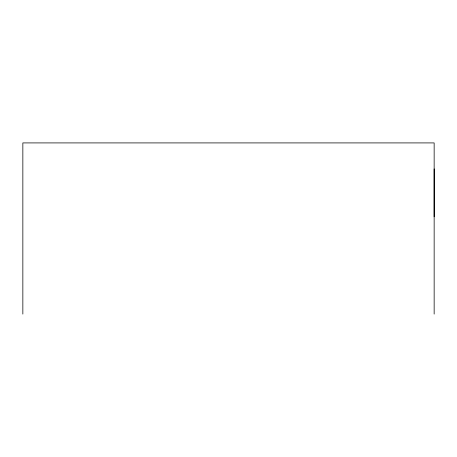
<?xml version="1.0" encoding="UTF-8"?>
<svg xmlns="http://www.w3.org/2000/svg" width="457" height="457" viewBox="0 0 457 457"><rect width="100%" height="100%" fill="white"/><g stroke="black" fill="none" stroke-linecap="round" stroke-linejoin="round"><path stroke-width="0.69" d="M434.15 216.789L434.15 168.873M434.15 314.085L434.15 142.915L22.85 142.915L22.85 314.085"/></g></svg>
